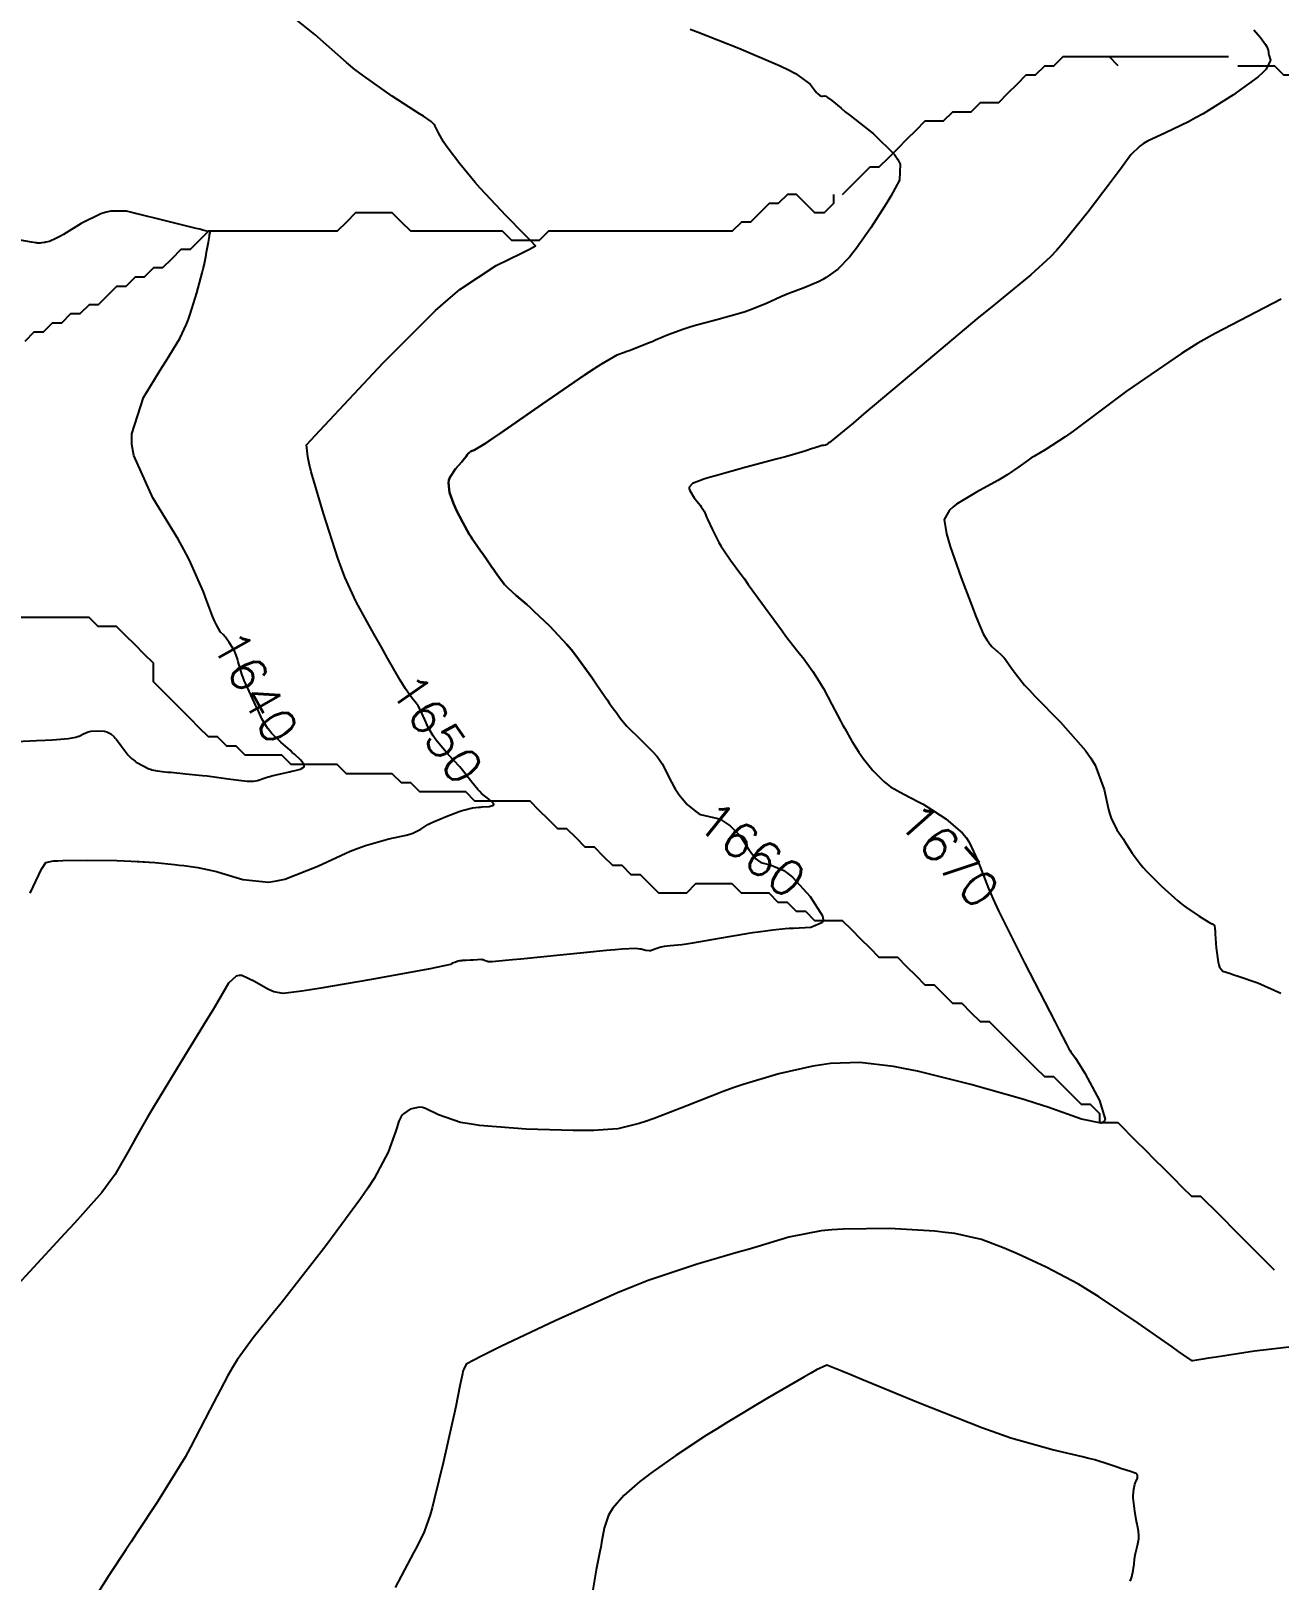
# Model space of a CAD drawing. Header units: metres. Extents: x 68 to 838477, y 94 to 1191015.
# Drawn here: x 837813.7 to 837949.5, y 1190736.2 to 1190904.6 of the extents above; entities that cross this region are included whole.
import ezdxf

# ---------------------------------------------------------------- set-up
doc = ezdxf.new("R2010")
doc.units = ezdxf.units.M
doc.header["$LTSCALE"] = 0.3
doc.layers.add('COTAS 10', color=1, linetype='Continuous')
doc.layers.add('DRENAJE', color=5, linetype='Continuous', lineweight=25)
doc.styles.get("Standard").update_dxf_attribs({"font": 'simplex.shx'})

msp = doc.modelspace()

# ---------------------------------------------------------------- linework, layer by layer
at = {"layer": 'COTAS 10'}
for points, elevation in [([(837813.61, 1190810.87), (837814.53, 1190812.86), (837814.73, 1190813.26), (837814.9, 1190813.59), (837815.31, 1190814.23), (837816.16, 1190814.38), (837816.61, 1190814.41), (837817.15, 1190814.44), (837819.88, 1190814.47), (837823.03, 1190814.43), (837823.83, 1190814.4), (837824.61, 1190814.37), (837827.15, 1190814.2), (837829.3, 1190813.99), (837829.82, 1190813.93), (837830.31, 1190813.88), (837831.83, 1190813.68), (837833.38, 1190813.36), (837833.89, 1190813.23), (837834.44, 1190813.07), (837836.75, 1190812.38), (837839.55, 1190812.09), (837840.41, 1190812.21), (837841.31, 1190812.4), (837844.89, 1190813.8), (837848.41, 1190815.43), (837849.27, 1190815.78), (837850.08, 1190816.07), (837852.61, 1190816.77), (837854.49, 1190817.17), (837854.9, 1190817.29), (837855.25, 1190817.41), (837856.12, 1190817.84), (837856.87, 1190818.33), (837857.15, 1190818.48), (837857.47, 1190818.63), (837858.87, 1190819.22), (837860.28, 1190819.75), (837860.61, 1190819.86), (837860.9, 1190819.95), (837861.73, 1190820.14), (837862.39, 1190820.22), (837862.58, 1190820.24), (837862.78, 1190820.26), (837863.53, 1190820.31), (837864.01, 1190820.45), (837864.03, 1190820.53), (837864, 1190820.62), (837863.5, 1190821.1), (837862.72, 1190821.73), (837862.52, 1190821.93), (837862.32, 1190822.14), (837861.66, 1190822.95), (837860.88, 1190823.94), (837860.62, 1190824.26), (837860.33, 1190824.6), (837859.09, 1190825.97), (837857.91, 1190827.34), (837857.65, 1190827.67), (837857.43, 1190827.99), (837856.86, 1190828.96), (837856.53, 1190829.75), (837856.44, 1190829.94), (837856.36, 1190830.13), (837856.09, 1190830.71), (837855.8, 1190831.25), (837855.7, 1190831.4), (837855.59, 1190831.55), (837855.14, 1190832.11), (837854.43, 1190833.11), (837854.16, 1190833.55), (837853.85, 1190834.05), (837852.48, 1190836.42), (837851.81, 1190837.62), (837850.99, 1190839.06), (837850.61, 1190839.74), (837850.25, 1190840.39), (837849.06, 1190842.54), (837847.85, 1190845.23), (837847.48, 1190846.22), (837847.08, 1190847.32), (837845.5, 1190852.17), (837844.19, 1190856.7), (837843.96, 1190857.58), (837843.8, 1190858.31), (837843.68, 1190859.63), (837845.12, 1190861.17), (837852.01, 1190868.53), (837857.7, 1190874.22), (837859.07, 1190875.44), (837860.36, 1190876.51), (837864.29, 1190879.12), (837866.98, 1190880.44), (837867.5, 1190880.69), (837867.91, 1190880.9), (837868.56, 1190881.26), (837868.07, 1190881.79), (837867.77, 1190882.11), (837867.39, 1190882.5), (837865.4, 1190884.53), (837863.13, 1190886.92), (837862.56, 1190887.54), (837862.03, 1190888.14), (837860.34, 1190890.17), (837859.07, 1190891.85), (837858.8, 1190892.24), (837858.57, 1190892.59), (837858.03, 1190893.55), (837857.71, 1190894.19), (837857.63, 1190894.33), (837857.54, 1190894.46), (837857.22, 1190894.78), (837856.38, 1190895.35), (837855.96, 1190895.62), (837855.46, 1190895.94), (837852.97, 1190897.54), (837849.85, 1190899.74), (837848.94, 1190900.45), (837848.02, 1190901.2), (837844.56, 1190904.26), (837840.59, 1190907.43)], 1650), ([(837824.92, 1190814.35), (837827.15, 1190814.2), (837829.3, 1190813.99), (837829.82, 1190813.93), (837830.31, 1190813.88), (837831.83, 1190813.68), (837833.38, 1190813.36), (837833.89, 1190813.23), (837834.44, 1190813.07), (837836.75, 1190812.38), (837839.55, 1190812.09), (837840.41, 1190812.21), (837841.31, 1190812.4), (837844.89, 1190813.8), (837848.41, 1190815.43), (837849.27, 1190815.78), (837850.08, 1190816.07), (837852.61, 1190816.77), (837854.49, 1190817.17), (837854.9, 1190817.29), (837855.25, 1190817.41), (837856.12, 1190817.84), (837856.87, 1190818.33), (837857.15, 1190818.48), (837857.47, 1190818.63), (837858.87, 1190819.22), (837860.28, 1190819.75), (837860.61, 1190819.86), (837860.9, 1190819.95), (837861.73, 1190820.14), (837862.39, 1190820.22), (837862.58, 1190820.24), (837862.78, 1190820.26), (837863.53, 1190820.31), (837864.01, 1190820.45), (837864.03, 1190820.53), (837864, 1190820.62), (837863.5, 1190821.1), (837862.72, 1190821.73), (837862.52, 1190821.93), (837862.32, 1190822.14), (837861.66, 1190822.95), (837860.88, 1190823.94), (837860.62, 1190824.26), (837860.33, 1190824.6), (837859.09, 1190825.97), (837857.91, 1190827.34), (837857.65, 1190827.67), (837857.43, 1190827.99), (837856.86, 1190828.96), (837856.53, 1190829.75), (837856.44, 1190829.94), (837856.36, 1190830.13), (837856.09, 1190830.71), (837855.8, 1190831.25), (837855.7, 1190831.4), (837855.59, 1190831.55), (837855.14, 1190832.11), (837854.43, 1190833.11), (837854.16, 1190833.55), (837853.85, 1190834.05), (837852.48, 1190836.42), (837851.81, 1190837.62), (837850.99, 1190839.06), (837850.61, 1190839.74), (837850.25, 1190840.39), (837849.06, 1190842.54), (837847.85, 1190845.23), (837847.48, 1190846.22), (837847.08, 1190847.32), (837845.5, 1190852.17), (837844.19, 1190856.7), (837843.96, 1190857.58), (837843.8, 1190858.31), (837843.68, 1190859.63), (837845.12, 1190861.17), (837852.01, 1190868.53), (837857.7, 1190874.22), (837859.07, 1190875.44), (837860.36, 1190876.51), (837864.29, 1190879.12), (837866.98, 1190880.44), (837867.5, 1190880.69), (837867.91, 1190880.9), (837868.56, 1190881.26), (837868.07, 1190881.79), (837867.77, 1190882.11), (837867.39, 1190882.5), (837865.4, 1190884.53), (837863.13, 1190886.92), (837862.56, 1190887.54), (837862.03, 1190888.14), (837860.34, 1190890.17), (837859.07, 1190891.85), (837858.8, 1190892.24), (837858.57, 1190892.59), (837858.03, 1190893.55), (837857.71, 1190894.19), (837857.63, 1190894.33), (837857.54, 1190894.46), (837857.22, 1190894.78), (837856.38, 1190895.35), (837855.96, 1190895.62), (837855.46, 1190895.94), (837852.97, 1190897.54), (837849.85, 1190899.74), (837848.94, 1190900.45), (837848.02, 1190901.2), (837844.56, 1190904.26), (837840.59, 1190907.43)], 1650), ([(837885.41, 1190904.83), (837886.28, 1190904.49), (837890.7, 1190902.75), (837895.19, 1190900.84), (837896.1, 1190900.4), (837896.87, 1190899.99), (837898.45, 1190898.85), (837899.01, 1190898.1), (837899.13, 1190897.95), (837899.24, 1190897.83), (837899.54, 1190897.59), (837899.74, 1190897.54), (837899.79, 1190897.53), (837899.83, 1190897.53), (837899.97, 1190897.56), (837900.18, 1190897.52), (837900.26, 1190897.47), (837900.36, 1190897.41), (837900.8, 1190897.05), (837901.82, 1190896.22), (837902.27, 1190895.85), (837902.8, 1190895.43), (837905.34, 1190893.43), (837907.62, 1190891.21), (837907.99, 1190890.66), (837908.24, 1190890.13), (837908.19, 1190888.41), (837907.22, 1190886.67), (837906.9, 1190886.12), (837906.54, 1190885.54), (837905.06, 1190883.21), (837903.5, 1190881), (837903.1, 1190880.49), (837902.72, 1190880.02), (837901.47, 1190878.74), (837900.21, 1190877.82), (837899.82, 1190877.6), (837899.42, 1190877.38), (837897.82, 1190876.7), (837896.15, 1190876.07), (837895.7, 1190875.89), (837895.26, 1190875.71), (837893.7, 1190875), (837891.95, 1190874.29), (837891.38, 1190874.09), (837890.78, 1190873.9), (837888.31, 1190873.22), (837885.84, 1190872.56), (837885.25, 1190872.38), (837884.7, 1190872.21), (837883, 1190871.57), (837881.63, 1190870.99), (837881.28, 1190870.84), (837880.94, 1190870.7), (837879.79, 1190870.25), (837878.78, 1190869.86), (837878.52, 1190869.76), (837878.27, 1190869.67), (837877.43, 1190869.36), (837875.7, 1190868.37), (837874.9, 1190867.85), (837873.94, 1190867.22), (837869.3, 1190864.04), (837864.77, 1190860.91), (837863.89, 1190860.3), (837863.17, 1190859.82), (837861.89, 1190859.03), (837861.67, 1190858.97), (837861.61, 1190858.95), (837861.56, 1190858.93), (837861.38, 1190858.81), (837861.23, 1190858.66), (837861.19, 1190858.62), (837861.16, 1190858.58), (837861.07, 1190858.41), (837860.83, 1190858.09), (837860.72, 1190857.95), (837860.58, 1190857.79), (837859.87, 1190857.03), (837859.25, 1190856.08), (837859.16, 1190855.8), (837859.11, 1190855.51), (837859.22, 1190854.44), (837859.65, 1190853.26), (837859.79, 1190852.92), (837859.96, 1190852.56), (837860.66, 1190851.19), (837861.37, 1190849.93), (837861.54, 1190849.65), (837861.7, 1190849.39), (837862.18, 1190848.68), (837862.6, 1190848.11), (837862.72, 1190847.94), (837862.85, 1190847.76), (837863.33, 1190847.07), (837863.83, 1190846.34), (837863.97, 1190846.13), (837864.11, 1190845.93), (837864.62, 1190845.19), (837865.22, 1190844.45), (837865.41, 1190844.24), (837865.62, 1190844.03), (837866.48, 1190843.26), (837867.62, 1190842.28), (837868, 1190841.93), (837868.41, 1190841.55), (837870.12, 1190839.91), (837871.98, 1190837.93), (837872.48, 1190837.34), (837872.97, 1190836.72), (837874.71, 1190834.34), (837876.11, 1190832.27), (837876.4, 1190831.85), (837876.64, 1190831.51), (837877.14, 1190830.83), (837877.37, 1190830.55), (837877.44, 1190830.46), (837877.51, 1190830.35), (837877.8, 1190829.91), (837878.3, 1190829.28), (837878.5, 1190829.05), (837878.73, 1190828.81), (837879.81, 1190827.75), (837880.88, 1190826.71), (837881.11, 1190826.48), (837881.32, 1190826.27), (837881.83, 1190825.73), (837882.22, 1190825.15), (837882.35, 1190824.93), (837882.49, 1190824.67), (837883.07, 1190823.5), (837883.67, 1190822.42), (837883.78, 1190822.22), (837883.99, 1190821.89), (837884.21, 1190821.57), (837885.09, 1190820.53), (837886.02, 1190819.74), (837886.28, 1190819.58), (837886.54, 1190819.45), (837887.48, 1190819.2), (837888.4, 1190819.01), (837888.65, 1190818.91), (837888.9, 1190818.79), (837889.76, 1190818.2), (837890.58, 1190817.38), (837890.8, 1190817.11), (837891.01, 1190816.82), (837891.75, 1190815.66), (837892.56, 1190814.61), (837892.82, 1190814.4), (837893.09, 1190814.23), (837894.21, 1190813.92), (837895.59, 1190813.35), (837896.04, 1190813.02), (837896.52, 1190812.61), (837898.47, 1190810.52), (837899.79, 1190808.42), (837899.86, 1190808.02), (837899.8, 1190807.69), (837898.54, 1190807.13), (837896.64, 1190807.05), (837896.18, 1190807.02), (837895.74, 1190806.99), (837894.4, 1190806.87), (837892.8, 1190806.65), (837892.2, 1190806.56), (837891.53, 1190806.45), (837888.54, 1190805.94), (837885.64, 1190805.45), (837885.02, 1190805.35), (837884.49, 1190805.27), (837883.24, 1190805.14), (837882.56, 1190805.07), (837882.39, 1190805.04), (837882.23, 1190805), (837881.68, 1190804.81), (837881.21, 1190804.65), (837881.09, 1190804.62), (837880.97, 1190804.61), (837880.57, 1190804.66), (837880.17, 1190804.75), (837880.06, 1190804.78), (837879.94, 1190804.8), (837879.5, 1190804.85), (837878.02, 1190804.78), (837877.24, 1190804.72), (837876.31, 1190804.63), (837871.64, 1190804.19), (837866.98, 1190803.72), (837866.06, 1190803.63), (837865.3, 1190803.56), (837863.87, 1190803.42), (837863.52, 1190803.42), (837863.43, 1190803.43), (837863.36, 1190803.44), (837863.12, 1190803.53), (837862.87, 1190803.62), (837862.78, 1190803.64), (837862.69, 1190803.65), (837862.26, 1190803.64), (837861.78, 1190803.6), (837861.65, 1190803.59), (837861.52, 1190803.59), (837861.04, 1190803.56), (837860.64, 1190803.54), (837860.56, 1190803.53), (837860.48, 1190803.53), (837860.3, 1190803.51), (837860.16, 1190803.48), (837860.11, 1190803.46), (837860.05, 1190803.44), (837859.8, 1190803.35), (837859.56, 1190803.25), (837859.5, 1190803.22), (837859.45, 1190803.19), (837859.32, 1190803.11), (837857.95, 1190802.82), (837857.12, 1190802.66), (837856.09, 1190802.47), (837850.74, 1190801.5), (837845.23, 1190800.55), (837844.1, 1190800.37), (837843.15, 1190800.22), (837841.14, 1190799.97), (837840.12, 1190800.16), (837839.8, 1190800.28), (837839.45, 1190800.44), (837838.01, 1190801.29), (837836.62, 1190801.91), (837836.3, 1190801.92), (837836.01, 1190801.86), (837835.17, 1190801.1), (837833.98, 1190799.04), (837833.46, 1190798.17), (837832.85, 1190797.17), (837829.99, 1190792.49), (837827.03, 1190787.62), (837826.37, 1190786.51), (837825.78, 1190785.5), (837824.92, 1190783.97)], 1660), ([(837946.73, 1190904.74), (837947.44, 1190903.93), (837947.99, 1190903.15), (837948.1, 1190902.98), (837948.18, 1190902.84), (837948.28, 1190902.54), (837948.3, 1190902.28), (837948.33, 1190902.17), (837948.36, 1190902.04), (837948.55, 1190901.46), (837948.07, 1190900.46), (837947.68, 1190900.07), (837947.18, 1190899.63), (837944.43, 1190897.65), (837941.2, 1190895.63), (837940.39, 1190895.17), (837939.61, 1190894.74), (837937.11, 1190893.56), (837935.15, 1190892.64), (837934.72, 1190892.38), (837934.33, 1190892.11), (837933.34, 1190891.15), (837932.21, 1190889.6), (837931.74, 1190888.97), (837931.2, 1190888.25), (837928.69, 1190884.95), (837925.94, 1190881.54), (837925.25, 1190880.76), (837924.59, 1190880.05), (837922.46, 1190878.1), (837919.44, 1190875.66), (837918.21, 1190874.64), (837916.82, 1190873.49), (837910.39, 1190868.1), (837904.3, 1190862.98), (837903.13, 1190861.99), (837902.17, 1190861.2), (837900.57, 1190859.88), (837900.43, 1190859.79), (837900.4, 1190859.77), (837900.37, 1190859.75), (837900.29, 1190859.68), (837900.2, 1190859.62), (837900.16, 1190859.61), (837900.12, 1190859.6), (837899.95, 1190859.57), (837899.74, 1190859.54), (837899.69, 1190859.53), (837899.63, 1190859.52), (837899.42, 1190859.46), (837899.06, 1190859.33), (837898.9, 1190859.28), (837898.72, 1190859.22), (837897.87, 1190858.95), (837896.29, 1190858.48), (837895.64, 1190858.29), (837894.91, 1190858.09), (837891.5, 1190857.18), (837888.17, 1190856.27), (837887.48, 1190856.07), (837886.9, 1190855.89), (837885.64, 1190855.44), (837885.31, 1190855.02), (837885.31, 1190854.85), (837885.35, 1190854.67), (837885.85, 1190853.86), (837886.48, 1190853.07), (837886.61, 1190852.9), (837886.71, 1190852.75), (837886.91, 1190852.41), (837887.09, 1190851.97), (837887.18, 1190851.77), (837887.29, 1190851.53), (837887.83, 1190850.37), (837888.53, 1190849.02), (837888.74, 1190848.66), (837888.95, 1190848.31), (837889.79, 1190847.09), (837890.9, 1190845.58), (837891.3, 1190845.04), (837891.73, 1190844.45), (837893.59, 1190841.88), (837895.41, 1190839.39), (837895.81, 1190838.84), (837896.18, 1190838.36), (837897.13, 1190837.15), (837897.79, 1190836.32), (837897.96, 1190836.09), (837898.14, 1190835.85), (837898.76, 1190834.99), (837899.45, 1190833.9), (837899.66, 1190833.53), (837899.89, 1190833.12), (837900.81, 1190831.41), (837901.75, 1190829.63), (837901.99, 1190829.19), (837902.22, 1190828.77), (837902.98, 1190827.42), (837903.76, 1190826.2), (837904, 1190825.85), (837904.26, 1190825.5), (837905.29, 1190824.2), (837906.33, 1190823.16), (837906.47, 1190823.01), (837906.83, 1190822.72), (837907.2, 1190822.45), (837908.64, 1190821.65), (837910.26, 1190820.82), (837910.75, 1190820.54), (837911.26, 1190820.24), (837913.23, 1190818.96), (837915.02, 1190817.4), (837915.42, 1190816.92), (837915.77, 1190816.41), (837916.69, 1190814.39), (837917.86, 1190811.37), (837918.37, 1190810.23), (837918.96, 1190808.97), (837921.78, 1190803.3), (837924.52, 1190797.98), (837925.06, 1190796.93), (837925.51, 1190796.06), (837926.33, 1190794.46), (837926.61, 1190793.97), (837926.71, 1190793.81), (837926.83, 1190793.64), (837927.32, 1190792.94), (837928.06, 1190791.76), (837928.33, 1190791.29), (837928.63, 1190790.76), (837929.93, 1190788.34), (837930.54, 1190786.31), (837930.39, 1190786.02), (837930.11, 1190785.86), (837927.99, 1190786.29), (837924.31, 1190787.62), (837923.05, 1190788.02), (837921.69, 1190788.44), (837915.92, 1190790.08), (837910.15, 1190791.51), (837908.79, 1190791.79), (837907.53, 1190792.02), (837903.85, 1190792.46), (837900.67, 1190792.34), (837899.73, 1190792.23), (837898.76, 1190792.08), (837895.05, 1190791.25), (837891.17, 1190790.07), (837890.08, 1190789.7), (837889, 1190789.31), (837885.05, 1190787.77), (837881.49, 1190786.38), (837880.65, 1190786.09), (837879.87, 1190785.84), (837877.55, 1190785.27), (837874.85, 1190785.09), (837873.83, 1190785.07), (837872.68, 1190785.08), (837867.55, 1190785.22), (837862.49, 1190785.62), (837861.4, 1190785.78), (837860.43, 1190785.96), (837858.03, 1190786.79), (837856.62, 1190787.48), (837856.27, 1190787.56), (837855.95, 1190787.6), (837854.95, 1190787.39), (837854.23, 1190786.89), (837854.08, 1190786.75), (837853.96, 1190786.6), (837853.71, 1190786.09), (837853.47, 1190785.26), (837853.35, 1190784.92), (837853.22, 1190784.52), (837852.55, 1190782.71), (837851.01, 1190779.86), (837850.33, 1190778.81), (837849.54, 1190777.66), (837845.76, 1190772.54), (837841.81, 1190767.45), (837840.91, 1190766.31), (837840.09, 1190765.28), (837837.87, 1190762.54), (837836.14, 1190760.13), (837835.63, 1190759.31), (837835.11, 1190758.43), (837833.16, 1190754.71), (837831.06, 1190750.65), (837830.45, 1190749.56), (837829.82, 1190748.49), (837827.46, 1190744.71), (837825.17, 1190741.24), (837824.92, 1190740.87)], 1670), ([(837809.87, 1190827.27), (837814.31, 1190827.46), (837815.23, 1190827.51), (837816.03, 1190827.55), (837817.77, 1190827.7), (837818.56, 1190827.85), (837818.75, 1190827.9), (837818.92, 1190827.96), (837819.42, 1190828.2), (837819.91, 1190828.41), (837820.07, 1190828.45), (837820.24, 1190828.49), (837820.95, 1190828.54), (837821.65, 1190828.5), (837821.81, 1190828.47), (837821.96, 1190828.43), (837822.37, 1190828.22), (837822.74, 1190827.86), (837822.86, 1190827.72), (837822.99, 1190827.57), (837823.51, 1190826.88), (837824.03, 1190826.19), (837824.16, 1190826.04), (837824.28, 1190825.9), (837824.64, 1190825.52), (837825.03, 1190825.23), (837825.15, 1190825.14), (837825.29, 1190825.05), (837825.88, 1190824.71), (837826.52, 1190824.41), (837826.68, 1190824.35), (837826.85, 1190824.29), (837827.43, 1190824.17), (837828.25, 1190824.08), (837828.57, 1190824.05), (837828.92, 1190824.02), (837830.54, 1190823.87), (837832.37, 1190823.69), (837832.87, 1190823.63), (837833.37, 1190823.57), (837835.13, 1190823.32), (837836.61, 1190823.12), (837836.93, 1190823.09), (837837.21, 1190823.06), (837837.9, 1190823.05), (837838.33, 1190823.13), (837838.44, 1190823.16), (837838.56, 1190823.19), (837838.96, 1190823.34), (837839.49, 1190823.53), (837839.68, 1190823.58), (837839.9, 1190823.64), (837840.84, 1190823.85), (837841.83, 1190824.07), (837842.07, 1190824.13), (837842.3, 1190824.18), (837843.01, 1190824.37), (837843.4, 1190824.63), (837843.42, 1190824.73), (837843.4, 1190824.84), (837843.05, 1190825.33), (837842.35, 1190825.98), (837842.12, 1190826.19), (837841.88, 1190826.41), (837840.86, 1190827.29), (837839.86, 1190828.27), (837839.63, 1190828.55), (837839.41, 1190828.82), (837838.82, 1190829.84), (837838.32, 1190830.93), (837838.17, 1190831.25), (837838.01, 1190831.58), (837837.42, 1190832.83), (837836.88, 1190834.02), (837836.77, 1190834.31), (837836.66, 1190834.58), (837836.41, 1190835.4), (837836.25, 1190836.04), (837836.21, 1190836.19), (837836.17, 1190836.34), (837836.03, 1190836.77), (837835.84, 1190837.21), (837835.76, 1190837.35), (837835.67, 1190837.5), (837835.27, 1190838.12), (837834.84, 1190838.71), (837834.73, 1190838.84), (837834.63, 1190838.95), (837834.31, 1190839.25), (837833.86, 1190840.05), (837833.67, 1190840.48), (837833.45, 1190841), (837832.79, 1190842.74), (837832.45, 1190843.64), (837830.89, 1190847.16), (837830.32, 1190848.25), (837829.69, 1190849.38), (837826.94, 1190853.87), (837824.88, 1190858.46), (837824.68, 1190859.66), (837824.66, 1190860.82), (837825.92, 1190864.76), (837827.94, 1190868.02), (837828.39, 1190868.75), (837828.8, 1190869.42), (837829.87, 1190871.2), (837830.61, 1190872.76), (837830.82, 1190873.28), (837831.02, 1190873.84), (837831.73, 1190876.16), (837832.31, 1190878.32), (837832.43, 1190878.77), (837832.53, 1190879.17), (837832.72, 1190880.05), (837832.8, 1190880.59), (837832.83, 1190880.76), (837832.86, 1190880.94), (837832.99, 1190881.68), (837833.1, 1190882.33), (837833.12, 1190882.45), (837833.14, 1190882.56), (837833.17, 1190882.74), (837833.18, 1190882.77), (837833.17, 1190882.77), (837833.17, 1190882.78), (837833.16, 1190882.81), (837833.13, 1190882.83), (837833.12, 1190882.83), (837833.11, 1190882.83), (837833.07, 1190882.84), (837833.02, 1190882.84), (837833.01, 1190882.84), (837833, 1190882.84), (837832.96, 1190882.84), (837832.4, 1190882.98), (837832.06, 1190883.06), (837831.65, 1190883.16), (837829.48, 1190883.7), (837827.01, 1190884.31), (837826.41, 1190884.46), (837825.84, 1190884.6), (837824.07, 1190885.03), (837822.38, 1190885.05), (837821.86, 1190884.93), (837821.31, 1190884.76), (837819.17, 1190883.68), (837817.24, 1190882.51), (837816.83, 1190882.28), (837816.48, 1190882.09), (837815.69, 1190881.74), (837815.31, 1190881.66), (837815.22, 1190881.64), (837815.14, 1190881.63), (837814.89, 1190881.59), (837814.7, 1190881.57), (837814.65, 1190881.56), (837814.61, 1190881.56), (837814.47, 1190881.56), (837814.36, 1190881.57), (837814.33, 1190881.58), (837814.31, 1190881.58), (837814.22, 1190881.59), (837813.75, 1190881.67), (837811.5, 1190882.05)], 1640), ([(837824.92, 1190825.31), (837825.03, 1190825.23), (837825.15, 1190825.14), (837825.29, 1190825.05), (837825.88, 1190824.71), (837826.52, 1190824.41), (837826.68, 1190824.35), (837826.85, 1190824.29), (837827.43, 1190824.17), (837828.25, 1190824.08), (837828.57, 1190824.05), (837828.92, 1190824.02), (837830.54, 1190823.87), (837832.37, 1190823.69), (837832.87, 1190823.63), (837833.37, 1190823.57), (837835.13, 1190823.32), (837836.61, 1190823.12), (837836.93, 1190823.09), (837837.21, 1190823.06), (837837.9, 1190823.05), (837838.33, 1190823.13), (837838.44, 1190823.16), (837838.56, 1190823.19), (837838.96, 1190823.34), (837839.49, 1190823.53), (837839.68, 1190823.58), (837839.9, 1190823.64), (837840.84, 1190823.85), (837841.83, 1190824.07), (837842.07, 1190824.13), (837842.3, 1190824.18), (837843.01, 1190824.37), (837843.4, 1190824.63), (837843.42, 1190824.73), (837843.4, 1190824.84), (837843.05, 1190825.33), (837842.35, 1190825.98), (837842.12, 1190826.19), (837841.88, 1190826.41), (837840.86, 1190827.29), (837839.86, 1190828.27), (837839.63, 1190828.55), (837839.41, 1190828.82), (837838.82, 1190829.84), (837838.32, 1190830.93), (837838.17, 1190831.25), (837838.01, 1190831.58), (837837.42, 1190832.83), (837836.88, 1190834.02), (837836.77, 1190834.31), (837836.66, 1190834.58), (837836.41, 1190835.4), (837836.25, 1190836.04), (837836.21, 1190836.19), (837836.17, 1190836.34), (837836.03, 1190836.77), (837835.84, 1190837.21), (837835.76, 1190837.35), (837835.67, 1190837.5), (837835.27, 1190838.12), (837834.84, 1190838.71), (837834.73, 1190838.84), (837834.63, 1190838.95), (837834.31, 1190839.25), (837833.86, 1190840.05), (837833.67, 1190840.48), (837833.45, 1190841), (837832.79, 1190842.74), (837832.45, 1190843.64), (837830.89, 1190847.16), (837830.32, 1190848.25), (837829.69, 1190849.38), (837826.94, 1190853.87), (837824.88, 1190858.46), (837824.68, 1190859.66), (837824.66, 1190860.82), (837825.92, 1190864.76), (837827.94, 1190868.02), (837828.39, 1190868.75), (837828.8, 1190869.42), (837829.87, 1190871.2), (837830.61, 1190872.76), (837830.82, 1190873.28), (837831.02, 1190873.84), (837831.73, 1190876.16), (837832.31, 1190878.32), (837832.43, 1190878.77), (837832.53, 1190879.17), (837832.72, 1190880.05), (837832.8, 1190880.59), (837832.83, 1190880.76), (837832.86, 1190880.94), (837832.99, 1190881.68), (837833.1, 1190882.33), (837833.12, 1190882.45), (837833.14, 1190882.56), (837833.17, 1190882.74), (837833.18, 1190882.77), (837833.17, 1190882.77), (837833.17, 1190882.78), (837833.16, 1190882.81), (837833.13, 1190882.83), (837833.12, 1190882.83), (837833.11, 1190882.83), (837833.07, 1190882.84), (837833.02, 1190882.84), (837833.01, 1190882.84), (837833, 1190882.84), (837832.96, 1190882.84), (837832.4, 1190882.98), (837832.06, 1190883.06), (837831.65, 1190883.16), (837829.48, 1190883.7), (837827.01, 1190884.31), (837826.41, 1190884.46), (837825.84, 1190884.6), (837824.92, 1190884.82)], 1640), ([(837949.71, 1190875.45), (837942.5, 1190871.74), (837940.64, 1190870.67), (837938.84, 1190869.57), (837932.86, 1190865.45), (837928.1, 1190861.88), (837927.08, 1190861.13), (837926.19, 1190860.5), (837924.03, 1190859.09), (837922.79, 1190858.37), (837922.47, 1190858.16), (837922.17, 1190857.96), (837921.15, 1190857.23), (837919.88, 1190856.35), (837919.41, 1190856.07), (837918.88, 1190855.76), (837916.55, 1190854.49), (837914.39, 1190853.18), (837913.97, 1190852.85), (837913.63, 1190852.53), (837913.05, 1190851.51), (837913.29, 1190849.96), (837913.47, 1190849.32), (837913.69, 1190848.59), (837914.9, 1190845.16), (837916.18, 1190841.77), (837916.46, 1190841.06), (837916.7, 1190840.45), (837917.29, 1190839.08), (837917.66, 1190838.42), (837917.77, 1190838.27), (837917.87, 1190838.12), (837918.26, 1190837.67), (837918.64, 1190837.31), (837918.74, 1190837.23), (837918.84, 1190837.14), (837919.17, 1190836.88), (837919.56, 1190836.46), (837919.7, 1190836.28), (837919.86, 1190836.07), (837920.53, 1190835.09), (837921.78, 1190833.51), (837922.3, 1190832.94), (837922.9, 1190832.3), (837925.69, 1190829.46), (837928.42, 1190826.38), (837928.98, 1190825.57), (837929.45, 1190824.79), (837930.44, 1190822.16), (837930.91, 1190819.97), (837931.06, 1190819.47), (837931.21, 1190819.02), (837931.83, 1190817.76), (837932.49, 1190816.8), (837932.67, 1190816.53), (837932.85, 1190816.25), (837933.48, 1190815.24), (837934.35, 1190814.06), (837934.68, 1190813.68), (837935.05, 1190813.28), (837936.68, 1190811.64), (837938.45, 1190810.05), (837938.9, 1190809.68), (837939.34, 1190809.34), (837940.76, 1190808.37), (837941.82, 1190807.74), (837942.02, 1190807.62), (837942.18, 1190807.53), (837942.44, 1190807.37), (837942.48, 1190806.99), (837942.5, 1190806.75), (837942.52, 1190806.46), (837942.64, 1190804.93), (837942.83, 1190803.38), (837942.9, 1190803.08), (837942.98, 1190802.83), (837943.34, 1190802.38), (837944.17, 1190802.13), (837944.55, 1190802.01), (837945, 1190801.86), (837947.17, 1190801.13), (837949.67, 1190800)], 1680), ([(837874.92, 1190834.02), (837874.71, 1190834.34), (837872.97, 1190836.72), (837872.48, 1190837.34), (837871.98, 1190837.93), (837870.12, 1190839.91), (837868.41, 1190841.55), (837868, 1190841.93), (837867.62, 1190842.28), (837866.48, 1190843.26), (837865.62, 1190844.03), (837865.41, 1190844.24), (837865.22, 1190844.45), (837864.62, 1190845.19), (837864.11, 1190845.93), (837863.97, 1190846.13), (837863.83, 1190846.34), (837863.33, 1190847.07), (837862.85, 1190847.76), (837862.72, 1190847.94), (837862.6, 1190848.11), (837862.18, 1190848.68), (837861.7, 1190849.39), (837861.54, 1190849.65), (837861.37, 1190849.93), (837860.66, 1190851.19), (837859.96, 1190852.56), (837859.79, 1190852.92), (837859.65, 1190853.26), (837859.22, 1190854.44), (837859.11, 1190855.51), (837859.16, 1190855.8), (837859.25, 1190856.08), (837859.87, 1190857.03), (837860.58, 1190857.79), (837860.72, 1190857.95), (837860.83, 1190858.09), (837861.07, 1190858.41), (837861.16, 1190858.58), (837861.19, 1190858.62), (837861.23, 1190858.66), (837861.38, 1190858.81), (837861.56, 1190858.93), (837861.61, 1190858.95), (837861.67, 1190858.97), (837861.89, 1190859.03), (837863.17, 1190859.82), (837863.89, 1190860.3), (837864.77, 1190860.91), (837869.3, 1190864.04), (837873.94, 1190867.22), (837874.9, 1190867.85), (837874.92, 1190867.86)], 1660), ([(837874.92, 1190804.5), (837871.64, 1190804.19), (837866.98, 1190803.72), (837866.06, 1190803.63), (837865.3, 1190803.56), (837863.87, 1190803.42), (837863.52, 1190803.42), (837863.43, 1190803.43), (837863.36, 1190803.44), (837863.12, 1190803.53), (837862.87, 1190803.62), (837862.78, 1190803.64), (837862.69, 1190803.65), (837862.26, 1190803.64), (837861.78, 1190803.6), (837861.65, 1190803.59), (837861.52, 1190803.59), (837861.04, 1190803.56), (837860.64, 1190803.54), (837860.56, 1190803.53), (837860.48, 1190803.53), (837860.3, 1190803.51), (837860.16, 1190803.48), (837860.11, 1190803.46), (837860.05, 1190803.44), (837859.8, 1190803.35), (837859.56, 1190803.25), (837859.5, 1190803.22), (837859.45, 1190803.19), (837859.32, 1190803.11), (837857.95, 1190802.82), (837857.12, 1190802.66), (837856.09, 1190802.47), (837850.74, 1190801.5), (837845.23, 1190800.55), (837844.1, 1190800.37), (837843.15, 1190800.22), (837841.14, 1190799.97), (837840.12, 1190800.16), (837839.8, 1190800.28), (837839.45, 1190800.44), (837838.01, 1190801.29), (837836.62, 1190801.91), (837836.3, 1190801.92), (837836.01, 1190801.86), (837835.17, 1190801.1), (837833.98, 1190799.04), (837833.46, 1190798.17), (837832.85, 1190797.17), (837829.99, 1190792.49), (837827.03, 1190787.62), (837826.37, 1190786.51), (837825.78, 1190785.5), (837824.22, 1190782.71), (837823.11, 1190780.75), (837822.81, 1190780.26), (837822.5, 1190779.8), (837821.4, 1190778.34), (837819.33, 1190776.01), (837818.41, 1190775.01), (837817.35, 1190773.85), (837812.25, 1190768.34)], 1660), ([(837874.92, 1190785.09), (837874.85, 1190785.09), (837873.83, 1190785.07), (837872.68, 1190785.08), (837867.55, 1190785.22), (837862.49, 1190785.62), (837861.4, 1190785.78), (837860.43, 1190785.96), (837858.03, 1190786.79), (837856.62, 1190787.48), (837856.27, 1190787.56), (837855.95, 1190787.6), (837854.95, 1190787.39), (837854.23, 1190786.89), (837854.08, 1190786.75), (837853.96, 1190786.6), (837853.71, 1190786.09), (837853.47, 1190785.26), (837853.35, 1190784.92), (837853.22, 1190784.52), (837852.55, 1190782.71), (837851.01, 1190779.86), (837850.33, 1190778.81), (837849.54, 1190777.66), (837845.76, 1190772.54), (837841.81, 1190767.45), (837840.91, 1190766.31), (837840.09, 1190765.28), (837837.87, 1190762.54), (837836.14, 1190760.13), (837835.63, 1190759.31), (837835.11, 1190758.43), (837833.16, 1190754.71), (837831.06, 1190750.65), (837830.45, 1190749.56), (837829.82, 1190748.49), (837827.46, 1190744.71), (837825.17, 1190741.24), (837824.58, 1190740.35), (837824.02, 1190739.49), (837822.17, 1190736.68), (837820.12, 1190733.45)], 1670), ([(837951.2, 1190761.59), (837946.79, 1190761.08), (837942.61, 1190760.44), (837941.8, 1190760.31), (837941.16, 1190760.21), (837940.1, 1190760.04), (837940.07, 1190760.04), (837940.06, 1190760.03), (837940.04, 1190760.03), (837940.03, 1190760.02), (837940.03, 1190760.02), (837940.02, 1190760.02), (837940.02, 1190760.02), (837940.02, 1190760.02), (837940.01, 1190760.02), (837940.01, 1190760.02), (837940.01, 1190760.02), (837940, 1190760.02), (837940, 1190760.02), (837939.1, 1190760.65), (837938.53, 1190761.05), (837937.83, 1190761.55), (837934.14, 1190764.14), (837929.81, 1190767.03), (837928.71, 1190767.72), (837927.64, 1190768.35), (837924.14, 1190770.23), (837921.09, 1190771.63), (837920.31, 1190771.97), (837919.56, 1190772.28), (837917.1, 1190773.21), (837914.19, 1190773.86), (837913.15, 1190774), (837912.02, 1190774.12), (837907.1, 1190774.41), (837902.04, 1190774.36), (837900.81, 1190774.27), (837899.66, 1190774.15), (837896.15, 1190773.46), (837892.79, 1190772.46), (837891.73, 1190772.15), (837890.62, 1190771.83), (837886.15, 1190770.54), (837880.85, 1190768.76), (837879.21, 1190768.12), (837877.5, 1190767.42), (837870.7, 1190764.39), (837864.79, 1190761.57), (837863.64, 1190761.01), (837862.7, 1190760.54), (837861.05, 1190759.66), (837860.77, 1190759.13), (837860.69, 1190758.9), (837860.62, 1190758.62), (837860.34, 1190757.3), (837859.91, 1190755.08), (837859.73, 1190754.24), (837859.53, 1190753.3), (837858.57, 1190749.07), (837857.57, 1190744.94), (837857.34, 1190744.05), (837857.12, 1190743.28), (837856.48, 1190741.43), (837855.67, 1190739.82), (837855.35, 1190739.21), (837854.98, 1190738.52), (837853.31, 1190735.4)], 1680), ([(837874.92, 1190766.27), (837870.7, 1190764.39), (837864.79, 1190761.57), (837863.64, 1190761.01), (837862.7, 1190760.54), (837861.05, 1190759.66), (837860.77, 1190759.13), (837860.69, 1190758.9), (837860.62, 1190758.62), (837860.34, 1190757.3), (837859.91, 1190755.08), (837859.73, 1190754.24), (837859.53, 1190753.3), (837858.57, 1190749.07), (837857.57, 1190744.94), (837857.34, 1190744.05), (837857.12, 1190743.28), (837856.48, 1190741.43), (837855.67, 1190739.82), (837855.35, 1190739.21), (837854.98, 1190738.52), (837853.31, 1190735.4)], 1680), ([(837933.28, 1190736.08), (837933.37, 1190736.32), (837933.44, 1190736.55), (837933.6, 1190737.22), (837933.67, 1190737.75), (837933.69, 1190737.89), (837933.7, 1190738.01), (837933.75, 1190738.44), (837933.81, 1190738.91), (837933.84, 1190739.07), (837933.88, 1190739.24), (837934.05, 1190739.96), (837934.2, 1190740.69), (837934.22, 1190740.86), (837934.22, 1190741.02), (837934.18, 1190741.5), (837934.06, 1190742.08), (837934.02, 1190742.3), (837933.97, 1190742.55), (837933.78, 1190743.68), (837933.63, 1190744.85), (837933.61, 1190745.12), (837933.6, 1190745.37), (837933.65, 1190746.08), (837933.78, 1190746.6), (837933.83, 1190746.74), (837933.87, 1190746.86), (837934.07, 1190747.26), (837934.08, 1190747.6), (837934.02, 1190747.68), (837933.92, 1190747.76), (837933.32, 1190748), (837932.48, 1190748.25), (837932.23, 1190748.33), (837931.98, 1190748.42), (837930.99, 1190748.77), (837929.41, 1190749.25), (837928.78, 1190749.41), (837928.08, 1190749.59), (837924.83, 1190750.34), (837920.29, 1190751.63), (837918.77, 1190752.15), (837917.14, 1190752.74), (837910.26, 1190755.45), (837904.08, 1190758), (837902.89, 1190758.49), (837901.92, 1190758.89), (837900.26, 1190759.55), (837899.15, 1190759.04), (837898.52, 1190758.69), (837897.76, 1190758.26), (837893.83, 1190755.98), (837889.36, 1190753.29), (837888.25, 1190752.6), (837887.19, 1190751.93), (837883.83, 1190749.74), (837881.14, 1190747.83), (837880.5, 1190747.35), (837879.91, 1190746.89), (837878.18, 1190745.39), (837876.99, 1190744.01), (837876.74, 1190743.62), (837876.53, 1190743.23), (837876.05, 1190741.82), (837875.77, 1190740.26), (837875.68, 1190739.78), (837875.58, 1190739.28), (837875.18, 1190737.31), (837874.7, 1190734.49)], 1690)]:
    msp.add_lwpolyline(points, dxfattribs=dict(at, elevation=elevation))
at = {"layer": 'DRENAJE'}
for points in [[(837901.98, 1190886.85, 0), (837902.98, 1190887.85, 0), (837903.98, 1190888.85, 0), (837904.98, 1190889.85, 0), (837905.98, 1190889.85, 0), (837906.98, 1190890.85, 0), (837907.98, 1190891.85, 0), (837908.98, 1190892.85, 0), (837909.98, 1190893.85, 0), (837910.98, 1190894.85, 0), (837912.98, 1190894.85, 0), (837913.98, 1190895.85, 0), (837915.98, 1190895.85, 0), (837916.97, 1190896.85, 0), (837918.97, 1190896.85, 0), (837919.97, 1190897.85, 0), (837920.97, 1190898.85, 0), (837921.97, 1190899.85, 0), (837922.97, 1190899.85, 0), (837923.97, 1190900.85, 0), (837924.97, 1190900.85, 0), (837925.97, 1190901.85, 0), (837930.97, 1190901.85, 0), (837943.97, 1190901.85, 0)], [(837931.97, 1190900.85, 0), (837930.97, 1190901.85, 0)], [(837944.97, 1190900.85, 0), (837948.96, 1190900.85, 0), (837949.96, 1190899.85, 0), (837961.96, 1190899.85, 0), (837963.96, 1190897.85, 0), (837969.96, 1190897.85, 0), (837981.95, 1190897.85, 0)], [(837900.98, 1190886.85, 0), (837900.98, 1190885.85, 0), (837899.98, 1190884.85, 0), (837898.98, 1190884.85, 0), (837896.98, 1190886.85, 0), (837895.98, 1190886.85, 0), (837894.98, 1190885.85, 0), (837893.98, 1190885.85, 0), (837892.98, 1190884.85, 0), (837891.98, 1190883.85, 0), (837890.98, 1190883.85, 0), (837889.98, 1190882.85, 0), (837869.99, 1190882.85, 0), (837868.99, 1190881.86, 0), (837865.99, 1190881.86, 0), (837864.99, 1190882.85, 0), (837855, 1190882.85, 0), (837854, 1190883.85, 0), (837853, 1190884.85, 0), (837849, 1190884.85, 0), (837848, 1190883.85, 0), (837847, 1190882.85, 0), (837833, 1190882.85, 0), (837832, 1190881.86, 0), (837831, 1190880.86, 0), (837830, 1190880.86, 0), (837829, 1190879.86, 0), (837828, 1190878.86, 0), (837827.01, 1190878.86, 0), (837826.01, 1190877.86, 0), (837825.01, 1190877.86, 0), (837824.01, 1190876.86, 0), (837823.01, 1190876.86, 0), (837822.01, 1190875.86, 0), (837821.01, 1190874.86, 0), (837820.01, 1190874.86, 0), (837819.01, 1190873.86, 0), (837818.01, 1190873.86, 0), (837817.01, 1190872.86, 0), (837816.01, 1190872.86, 0), (837815.01, 1190871.86, 0), (837814.01, 1190871.86, 0), (837813.01, 1190870.86, 0)], [(837948.96, 1190769.89, 0), (837947.96, 1190770.89, 0), (837946.96, 1190771.89, 0), (837945.96, 1190772.89, 0), (837944.97, 1190773.89, 0), (837942.97, 1190775.89, 0), (837940.97, 1190777.89, 0), (837939.97, 1190777.89, 0), (837938.97, 1190778.89, 0), (837937.97, 1190779.89, 0), (837936.97, 1190780.89, 0), (837935.97, 1190781.89, 0), (837934.97, 1190782.89, 0), (837933.97, 1190783.89, 0), (837931.97, 1190785.89, 0), (837929.97, 1190785.89, 0), (837929.97, 1190786.89, 0), (837928.97, 1190787.89, 0), (837927.97, 1190787.89, 0), (837925.97, 1190789.89, 0), (837924.97, 1190790.89, 0), (837923.97, 1190790.89, 0), (837922.97, 1190791.89, 0), (837921.97, 1190792.89, 0), (837920.97, 1190793.88, 0), (837919.97, 1190794.88, 0), (837918.97, 1190795.88, 0), (837917.97, 1190796.88, 0), (837916.97, 1190796.88, 0), (837915.98, 1190797.88, 0), (837914.98, 1190798.88, 0), (837913.98, 1190798.88, 0), (837912.98, 1190799.88, 0), (837911.98, 1190800.88, 0), (837910.98, 1190800.88, 0), (837909.98, 1190801.88, 0), (837908.98, 1190802.88, 0), (837907.98, 1190803.88, 0), (837905.98, 1190803.88, 0), (837904.98, 1190804.88, 0), (837903.98, 1190805.88, 0), (837902.98, 1190806.88, 0), (837901.98, 1190807.88, 0), (837898.98, 1190807.88, 0), (837897.98, 1190808.88, 0), (837896.98, 1190808.88, 0), (837895.98, 1190809.88, 0), (837894.98, 1190809.88, 0), (837893.98, 1190810.88, 0), (837890.98, 1190810.88, 0), (837889.98, 1190811.88, 0), (837885.99, 1190811.88, 0), (837884.99, 1190810.88, 0), (837881.99, 1190810.88, 0), (837880.99, 1190811.88, 0), (837879.99, 1190812.88, 0), (837878.99, 1190812.88, 0), (837877.99, 1190813.88, 0), (837876.99, 1190813.88, 0), (837875.99, 1190814.88, 0), (837874.99, 1190815.88, 0), (837873.99, 1190815.88, 0), (837872.99, 1190816.88, 0), (837871.99, 1190817.88, 0), (837870.99, 1190817.88, 0), (837869.99, 1190818.88, 0), (837868.99, 1190819.88, 0), (837867.99, 1190820.88, 0), (837861.99, 1190820.88, 0), (837860.99, 1190821.88, 0), (837856, 1190821.88, 0), (837855, 1190822.88, 0), (837854, 1190822.88, 0), (837853, 1190823.87, 0), (837848, 1190823.87, 0), (837847, 1190824.87, 0), (837842, 1190824.87, 0), (837841, 1190825.87, 0), (837837, 1190825.87, 0), (837836, 1190826.87, 0), (837835, 1190826.87, 0), (837834, 1190827.87, 0), (837833, 1190827.87, 0), (837832, 1190828.87, 0), (837831, 1190829.87, 0), (837830, 1190830.87, 0), (837829, 1190831.87, 0), (837828, 1190832.87, 0), (837827.01, 1190833.87, 0), (837827.01, 1190835.87, 0), (837826.01, 1190836.87, 0), (837825.01, 1190837.87, 0), (837824.01, 1190838.87, 0), (837823.01, 1190839.87, 0), (837821.01, 1190839.87, 0), (837820.01, 1190840.87, 0), (837810.01, 1190840.87, 0)]]:
    msp.add_polyline3d(points, dxfattribs=at)

# ---------------------------------------------------------------- texts
at = {"layer": 'COTAS 10', "char_height": 3.8, "attachment_point": 7}
for s, insert, rotation in [('1640', (837833.25, 1190838.05, 1640), 299.4249), ('1640', (837833.25, 1190838.05, 1640), 299.4249), ('1650', (837852.61, 1190833.07, 1650), 304.3367), ('1650', (837852.61, 1190833.07, 1650), 304.3367), ('1660', (837885.83, 1190818.24, 1660), 321.2096), ('1670', (837907.83, 1190818.61, 1670), 311.6824)]:
    msp.add_mtext(s, dxfattribs=dict(at, insert=insert, rotation=rotation))

doc.saveas('drawing.dxf')
